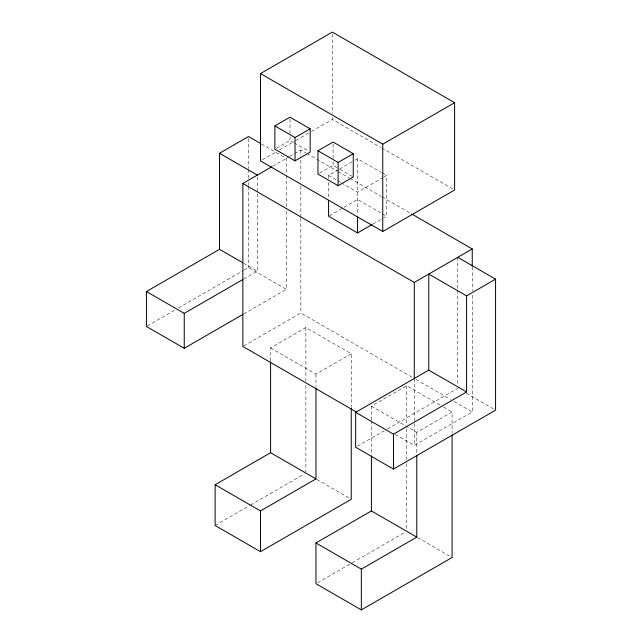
<?xml version="1.0" encoding="UTF-8"?>
<svg xmlns="http://www.w3.org/2000/svg" width="642" height="642" viewBox="0 0 642 642"><rect width="100%" height="100%" fill="white"/><g stroke="black" fill="none" stroke-linecap="round" stroke-linejoin="round"><path stroke-width="0.48" stroke-dasharray="3.21 2.41" d="M276.558 148.222L289.999 140.462L293.362 142.404M262.233 159.906L276.084 151.905M279.543 149.907L295.119 140.911M295.986 140.413L310.704 131.915M311.571 131.417L332.347 119.428L380.899 147.459M272.698 166.238L288.9 156.881M289.751 156.391L300.833 149.987L306.025 152.989M319.644 173.099L333.094 165.339L338.976 168.734M328.56 178.444L328.56 175.459L338.791 169.552M339.65 169.055L354.143 160.693M354.994 160.195L357.554 158.718L381.428 172.505M383.13 177.425L357.554 192.199L342.202 183.331M383.98 176.935L386.54 175.459L386.54 216.21L383.98 217.686M329.418 215.72L357.554 199.469L381.428 213.256M147.299 325.959L174.985 309.974M178.444 307.975L243.334 270.515M244.201 270.009L248.526 267.513L286.34 289.349L286.34 208.353M243.703 279.029L257.346 271.149L257.346 193.106M372.898 224.09L383.13 218.176M243.703 313.962L286.34 289.349M243.719 345.974L300.833 312.999L412.517 377.472M270.587 360.9L270.587 347.924L305.873 327.548L351.246 353.75L351.246 407.582M270.587 347.924L315.96 374.125L351.246 353.75M371.413 420.117L371.413 406.145L406.707 385.77L440.099 405.046M215.126 525.485L249.698 505.527M250.557 505.029L304.147 474.093M357.385 446.262L384.109 430.838M387.551 428.848L457.754 388.314M371.413 406.145L416.794 432.339L452.08 411.963L452.08 432.901M395.223 434.441L414.275 445.436L472.247 411.963L472.247 294.959M317.686 582.703L351.391 563.243M352.257 562.745L404.982 532.306M381.765 147.957L453.742 189.51M382.279 172.995L386.54 175.459M294.205 142.885L308.489 151.135M339.811 169.215L353.26 176.983M306.892 153.486L337.194 170.981M338.061 171.478L349.312 177.978M350.179 178.476L381.348 196.476M382.215 196.974L410.784 213.465M328.56 175.459L337.09 180.378M337.941 180.875L341.351 182.842M261.414 143.969L286.34 158.357L286.34 174.359M382.279 213.746L386.54 216.21M243.599 263.212L257.346 271.149M466.349 393.273L495.568 410.142M415.976 379.478L450.604 399.468M454.071 401.467L472.247 411.963M443.526 407.02L452.08 411.963M316.795 479.397L349.569 498.32M417.629 537.619L452.08 557.505M472.247 266.96L472.247 290.954M457.754 257.322L457.754 289.325M457.754 290.32L457.754 385.312M416.794 432.339L416.794 454.295M414.275 378.491L414.275 422.42M414.275 423.423L414.275 445.436M406.707 385.77L406.707 424.643M406.707 428.631L406.707 459.536M406.707 463.524L406.707 529.313M371.413 421.112L371.413 455.042M357.554 158.718L357.554 215.054M333.094 143.993L333.094 160.484M333.094 161.455L333.094 165.339M332.347 34.082L332.347 113.474M332.347 117.438L332.347 119.428M328.56 182.416L328.56 198.322M315.96 374.125L315.96 387.094M305.873 327.548L305.873 381.38M305.873 385.369L305.873 472.095M300.833 149.987L300.833 155.99M300.833 159.986L300.833 181.991M300.833 185.987L300.833 216.996M300.833 217.991L300.833 312.999M289.999 119.115L289.999 135.606M289.999 136.577L289.999 140.462M286.34 175.354L286.34 207.35M257.346 177.096L257.346 192.102M248.526 138.528L248.526 168.525M248.526 169.52L248.526 178.524M248.526 182.521L248.526 185.522M248.526 186.525L248.526 267.513"/><path stroke-width="0.96" d="M260.5 73.581L332.347 32.1L454.608 102.688L454.608 190.016L382.76 231.489L260.5 160.901L260.5 73.581L382.76 144.169L454.608 102.688M242.853 314.452L184.246 348.293L146.432 326.457L146.432 291.532L219.532 249.321L219.532 153.261L248.526 136.529L260.556 143.471M274.872 125.904L289.999 117.173L310.166 128.817L310.166 152.106L295.039 160.837L274.872 149.193L274.872 125.904L295.039 137.548L310.166 128.817M356.27 411.947L242.853 346.471L242.853 183.46L271.847 166.727M317.967 150.782L333.094 142.051L353.26 153.695L353.26 176.983L338.133 185.715L317.967 174.07L317.967 150.782L338.133 162.426L353.26 153.695M146.432 291.532L184.246 313.36L242.853 279.519M328.56 200.304L328.56 216.21L357.554 232.95L372.047 224.58M242.853 183.46L414.275 282.432L472.247 248.96L472.247 265.957M466.582 295.89L495.568 279.158L495.568 410.142L393.474 469.085L355.66 447.257L355.66 412.324L428.768 370.121L466.582 391.949L466.582 295.89L428.768 274.062L428.768 370.121M351.246 408.577L351.246 499.291L260.5 551.687L215.126 525.485L215.126 484.734L270.587 452.714L315.96 478.916L315.96 388.097M215.126 484.734L260.5 510.936L315.96 478.916M355.66 412.324L393.474 434.161L466.582 391.949M452.08 434.891L452.08 557.505L361.334 609.9L315.96 583.706L315.96 542.947L371.413 510.936L416.794 537.129L416.794 455.29M315.96 542.947L361.334 569.149L416.794 537.129M411.65 213.971L472.247 248.96M457.754 257.322L495.568 279.158M219.532 153.261L257.346 175.097M219.532 249.321L242.74 262.714M414.275 282.432L414.275 378.491M393.474 434.161L393.474 469.085M382.76 144.169L382.76 231.489M371.413 456.045L371.413 510.936M361.334 569.149L361.334 609.9M357.554 217.044L357.554 232.95M338.133 162.426L338.133 185.715M295.039 137.548L295.039 160.837M270.587 361.895L270.587 452.714M260.5 510.936L260.5 551.687M184.246 313.36L184.246 348.293"/></g></svg>
